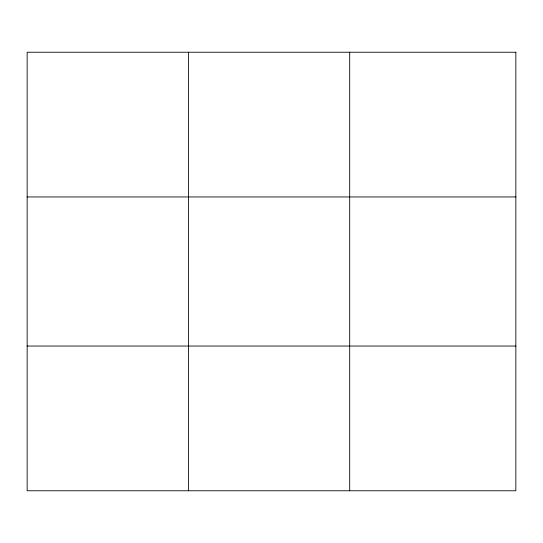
<?xml version="1.0" encoding="UTF-8"?>
<svg xmlns="http://www.w3.org/2000/svg" width="543" height="543" viewBox="0 0 543 543"><rect width="100%" height="100%" fill="white"/><g stroke="black" fill="none" stroke-linecap="round" stroke-linejoin="round"><path stroke-width="0.81" d="M188.421 52.237L188.421 490.763M349.692 52.237L349.692 490.763M27.15 196.953L515.85 196.953M27.15 346.047L515.85 346.047M515.85 52.237L515.85 490.763L27.15 490.763L27.15 52.237L515.85 52.237"/></g></svg>
